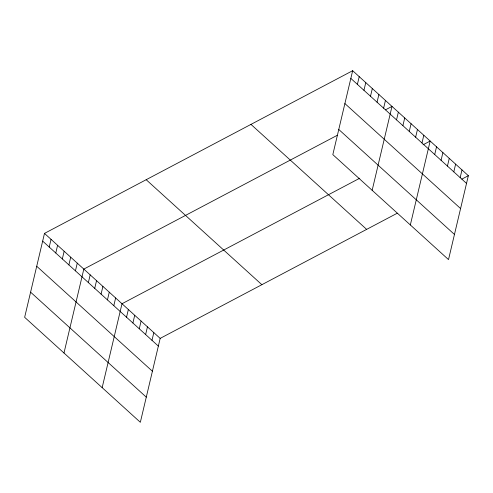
<?xml version="1.0" encoding="UTF-8"?>
<svg xmlns="http://www.w3.org/2000/svg" width="493" height="493" viewBox="0 0 493 493"><rect width="100%" height="100%" fill="white"/><g stroke="black" fill="none" stroke-linecap="round" stroke-linejoin="round"><path stroke-width="0.74" d="M352.661 70.702L332.824 154.617L448.513 259.601L468.35 175.693L352.661 70.702L44.487 233.399L24.65 317.307L140.339 422.298L160.176 338.383L397.29 213.204M49.22 247.061L51.044 239.345M55.777 253.008L57.595 245.298M62.328 258.961L64.152 251.245M68.884 264.907L70.709 257.198M75.441 270.854L77.265 263.145M63.985 353.006L83.822 269.092L337.237 135.31M88.358 282.581L90.182 274.866M94.724 288.356L96.548 280.64M101.083 294.13L102.908 286.415M107.449 299.904L109.273 292.189M113.815 305.678L115.633 297.963M102.162 387.652L121.999 303.737L359.767 178.213M126.541 317.227L128.359 309.512M132.9 323.001L134.725 315.286M139.266 328.776L141.084 321.06M145.626 334.55L147.45 326.834M151.992 340.324L153.816 332.609M357.394 84.365L359.218 76.655M363.951 90.318L365.769 82.602M370.502 96.264L372.326 88.549M377.059 102.211L378.883 94.502M383.616 108.164L385.44 100.449M372.16 190.31L391.997 106.402L385.477 109.84M396.532 119.885L398.356 112.176M402.898 125.66L404.722 117.95M409.258 131.434L411.082 123.725M415.624 137.208L417.448 129.499M421.983 142.982L423.807 135.273M410.336 224.956L430.173 141.047L423 144.831M434.715 154.531L436.533 146.822M441.075 160.305L442.899 152.596M447.441 166.079L449.259 158.37M453.8 171.854L455.624 164.144M460.166 177.628L461.984 169.919M461.83 179.132L468.35 175.693M350.837 78.418L466.526 183.402M344.89 103.561L460.585 208.551M338.765 129.468L454.46 234.458M250.962 124.39L366.65 229.381M146.181 179.711L261.875 284.695M44.487 233.399L160.176 338.383M42.663 241.108L158.352 346.098M36.716 266.257L152.411 371.241M30.597 292.164L146.285 397.148"/></g></svg>
